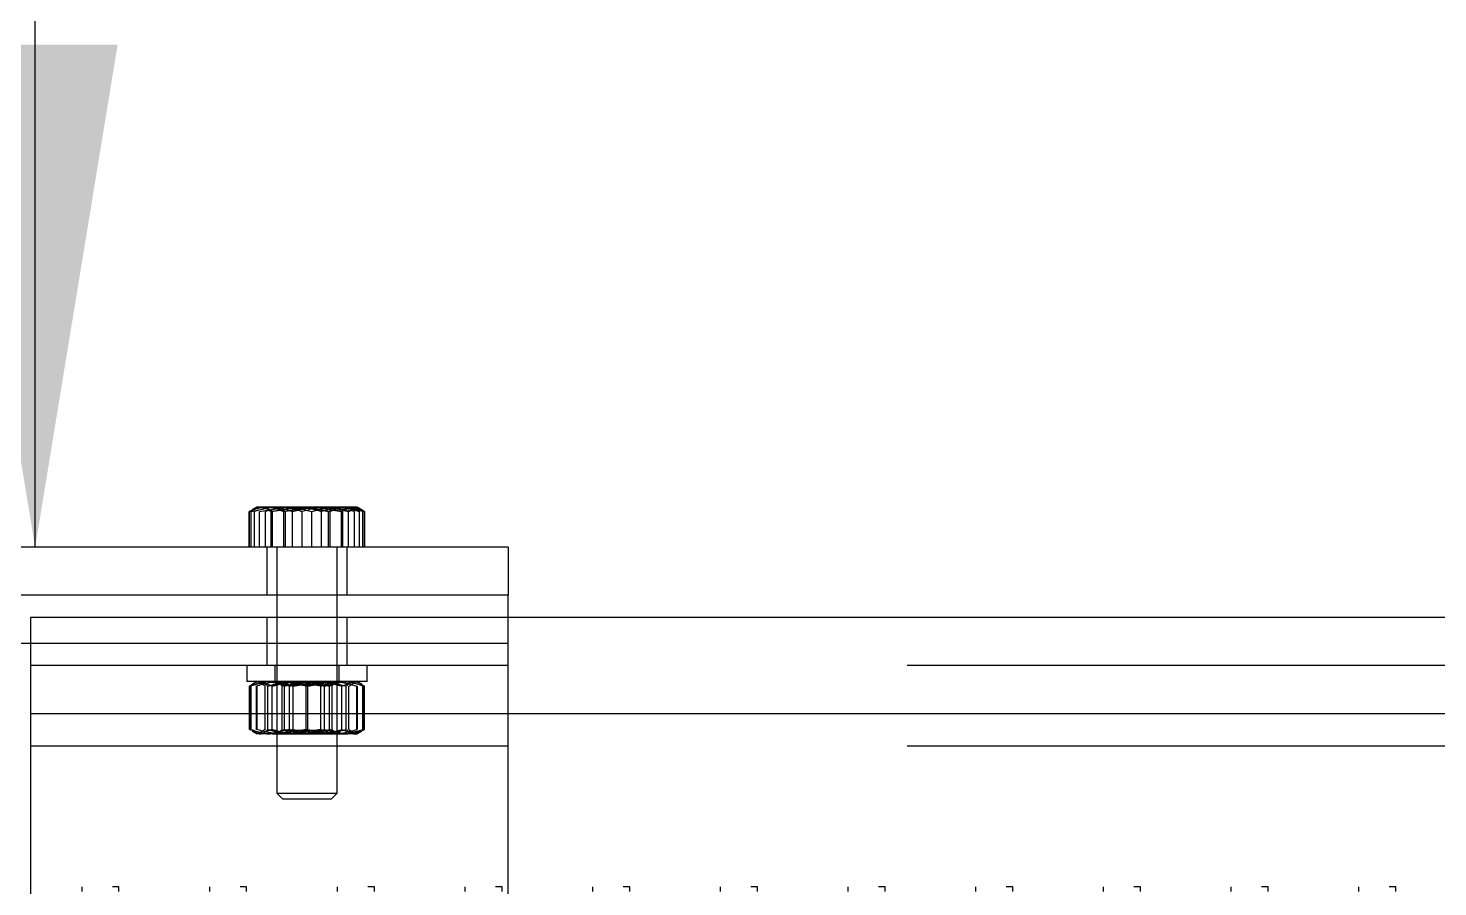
# Model space of a CAD drawing. Header units: metres. Extents: x 0 to 21025, y 0 to 14850.
# Drawn here: x 5540.3 to 5680.5, y 9309.4 to 9394.8 of the extents above; entities that cross this region are included whole.
import ezdxf

# ---------------------------------------------------------------- set-up
doc = ezdxf.new("R2010")
doc.units = ezdxf.units.M
doc.header["$LTSCALE"] = 25
doc.linetypes.add('HIDDEN2', pattern=[4.7625, 3.175, -1.5875])
for name, color, linetype in [('SDM', 7, 'Continuous'), ('SL4', 4, 'Continuous'), ('ST1', 7, 'HIDDEN2')]:
    doc.layers.add(name, color=color, linetype=linetype)
doc.styles.add('ROMANS', font='ROMANS.SHX')
doc.dimstyles.new('25___1-25', dxfattribs={"dimscale": 25, "dimtxt": 2.5, "dimasz": 2, "dimexe": 1.5, "dimexo": 1, "dimgap": 0.5, "dimtad": 1, "dimzin": 12, "dimtxsty": 'ROMANS', "dimcen": 0, "dimclrd": 256, "dimclre": 256, "dimclrt": 3, "dimazin": 3, "dimtfac": 1, "dimtmove": 0, "dimatfit": 0, "dimfxl": 1, "dimlwd": -1, "dimlwe": -1, "dimarcsym": 0})

msp = doc.modelspace()

# ---------------------------------------------------------------- linework, layer by layer
at = {"layer": 'SL4'}
for p, q in [((5562.45, 9346.699), (5564.507, 9347.146)), ((5562.849, 9346.963), (5562.45, 9346.699)), ((5562.811, 9347.029), (5562.59, 9346.901)), ((5563.014, 9347.146), (5562.811, 9347.029)), ((5564.507, 9347.146), (5563.014, 9347.146)), ((5569.347, 9347.146), (5564.507, 9347.146)), ((5572.854, 9347.146), (5569.347, 9347.146)), ((5572.13, 9346.699), (5572.854, 9347.146)), ((5573.014, 9347.146), (5572.854, 9347.146)), ((5573.217, 9347.029), (5573.014, 9347.146)), ((5562.277, 9343.146), (5562.277, 9346.699)), ((5562.3, 9343.146), (5562.3, 9346.699)), ((5562.45, 9343.146), (5562.45, 9346.699)), ((5566.565, 9343.146), (5566.565, 9346.699)), ((5572.13, 9343.146), (5572.13, 9346.699)), ((5573.579, 9343.146), (5573.579, 9346.699)), ((5573.728, 9343.146), (5573.728, 9346.699)), ((5573.751, 9343.146), (5573.751, 9346.699)), ((5588.014, 9343.146), (5488.014, 9343.146)), ((5588.014, 9343.146), (5588.014, 9338.384)), ((5588.014, 9338.384), (5488.014, 9338.384)), ((5565.014, 9338.384), (5565.014, 9336.149)), ((5571.014, 9336.149), (5571.014, 9338.384)), ((5588.014, 9336.149), (5588.014, 9338.384)), ((5540.514, 9336.149), (5540.514, 9326.624)), ((6490.517, 9336.149), (5540.514, 9336.149)), ((5535.514, 9333.621), (5540.514, 9333.621)), ((5540.514, 9326.624), (5540.514, 9261.149)), ((5540.514, 9326.624), (6330.277, 9326.624))]:
    msp.add_line(p, q, dxfattribs=at)
for points, knots in [([(5564.507, 9347.146), (5564.556, 9347.146), (5565.251, 9347.139), (5565.932, 9346.911), (5566.565, 9346.699)], [0, 0, 0, 0, 0.0702006, 1, 1, 1, 1]), ([(5566.565, 9346.699), (5567.27, 9346.882), (5568.188, 9347.12), (5569.129, 9347.141), (5569.347, 9347.146)], [0, 0, 0, 0, 0.7681507, 1, 1, 1, 1]), ([(5569.347, 9347.146), (5570.091, 9347.09), (5571.033, 9347.018), (5571.938, 9346.755), (5572.13, 9346.699)], [0, 0, 0, 0, 0.7889992, 1, 1, 1, 1]), ([(5572.854, 9347.146), (5572.871, 9347.146), (5573.116, 9347.139), (5573.356, 9346.911), (5573.579, 9346.699)], [0, 0, 0, 0, 0.0702006, 1, 1, 1, 1])]:
    msp.add_open_spline(points, degree=3, knots=knots, dxfattribs=at)
at = {"layer": 'ST1'}
for p, q in [((5562.577, 9346.842), (5562.277, 9346.699)), ((5562.59, 9346.901), (5562.559, 9346.884)), ((5563.279, 9346.699), (5565.894, 9347.146)), ((5564.443, 9346.699), (5567.3, 9347.146)), ((5566.726, 9347.056), (5564.585, 9346.699)), ((5565.706, 9346.699), (5568.073, 9347.068)), ((5570.322, 9346.699), (5567.955, 9347.068)), ((5571.586, 9346.699), (5568.728, 9347.146)), ((5569.302, 9347.056), (5571.443, 9346.699)), ((5572.749, 9346.699), (5570.135, 9347.146)), ((5573.579, 9346.699), (5571.521, 9347.146)), ((5572.373, 9347.059), (5572.037, 9347.146)), ((5572.996, 9347.146), (5573.014, 9347.146)), ((5573.438, 9346.901), (5573.217, 9347.029)), ((5573.469, 9346.884), (5573.438, 9346.901)), ((5562.277, 9346.699), (5562.426, 9346.738)), ((5562.3, 9346.699), (5562.628, 9346.836)), ((5562.786, 9343.146), (5562.786, 9346.699)), ((5563.279, 9343.146), (5563.279, 9346.699)), ((5563.899, 9343.146), (5563.899, 9346.699)), ((5564.443, 9343.146), (5564.443, 9346.699)), ((5564.585, 9343.146), (5564.585, 9346.699)), ((5565.706, 9343.146), (5565.706, 9346.699)), ((5565.871, 9343.146), (5565.871, 9346.699)), ((5567.52, 9343.146), (5567.52, 9346.699)), ((5568.508, 9343.146), (5568.508, 9346.699)), ((5569.463, 9343.146), (5569.463, 9346.699)), ((5570.157, 9343.146), (5570.157, 9346.699)), ((5570.322, 9343.146), (5570.322, 9346.699)), ((5571.443, 9343.146), (5571.443, 9346.699)), ((5571.586, 9343.146), (5571.586, 9346.699)), ((5572.749, 9343.146), (5572.749, 9346.699)), ((5573.243, 9343.146), (5573.243, 9346.699)), ((5573.728, 9346.699), (5573.4, 9346.836)), ((5564.014, 9343.146), (5564.014, 9338.384)), ((5565.014, 9343.146), (5565.014, 9338.384)), ((5571.014, 9338.384), (5571.014, 9343.146)), ((5572.014, 9338.384), (5572.014, 9343.146)), ((5564.014, 9336.149), (5564.014, 9331.386)), ((5565.014, 9336.149), (5565.014, 9318.701)), ((5571.014, 9318.701), (5571.014, 9336.149)), ((5572.014, 9331.386), (5572.014, 9336.149)), ((5588.014, 9333.621), (5588.014, 9336.149)), ((5488.014, 9333.621), (5588.014, 9333.621)), ((5540.514, 9333.621), (5588.014, 9333.621)), ((5588.014, 9261.149), (5588.014, 9333.621)), ((6540.514, 9331.386), (5540.514, 9331.386)), ((5562.014, 9331.386), (5562.014, 9329.786)), ((5564.814, 9331.386), (5564.814, 9329.786)), ((5571.214, 9329.786), (5571.214, 9331.386)), ((5574.014, 9329.786), (5574.014, 9331.386)), ((5569.614, 9329.786), (5562.014, 9329.786)), ((5562.284, 9329.339), (5564.024, 9329.786)), ((5562.284, 9325.033), (5562.284, 9329.339)), ((5562.375, 9325.033), (5562.375, 9329.339)), ((5562.467, 9325.033), (5562.467, 9329.339)), ((5563.014, 9329.786), (5562.553, 9329.52)), ((5562.977, 9325.033), (5562.977, 9329.339)), ((5563.052, 9325.033), (5563.052, 9329.339)), ((5563.855, 9329.339), (5563.161, 9329.786)), ((5564.535, 9329.339), (5563.41, 9329.786)), ((5563.855, 9325.033), (5563.855, 9329.339)), ((5564.122, 9325.033), (5564.122, 9329.339)), ((5566.267, 9329.339), (5564.321, 9329.786)), ((5564.535, 9325.033), (5564.535, 9329.339)), ((5565.014, 9329.786), (5565.514, 9329.436)), ((5567.94, 9329.339), (5565.459, 9329.786)), ((5567.707, 9329.436), (5565.514, 9329.436)), ((5565.514, 9329.436), (5565.514, 9324.962)), ((5565.764, 9325.033), (5565.764, 9329.339)), ((5566.267, 9325.033), (5566.267, 9329.339)), ((5566.626, 9329.339), (5569.399, 9329.786)), ((5566.626, 9325.033), (5566.626, 9329.339)), ((5569.403, 9329.339), (5566.629, 9329.786)), ((5570.514, 9329.436), (5567.707, 9329.436)), ((5567.94, 9325.033), (5567.94, 9329.339)), ((5568.088, 9329.339), (5570.57, 9329.786)), ((5568.088, 9325.033), (5568.088, 9329.339)), ((5569.403, 9325.033), (5569.403, 9329.339)), ((5574.014, 9329.786), (5569.614, 9329.786)), ((5569.761, 9329.339), (5571.707, 9329.786)), ((5569.761, 9325.033), (5569.761, 9329.339)), ((5570.265, 9325.033), (5570.265, 9329.339)), ((5570.514, 9329.436), (5571.014, 9329.786)), ((5570.514, 9324.962), (5570.514, 9329.436)), ((5571.493, 9329.339), (5572.619, 9329.786)), ((5571.493, 9325.033), (5571.493, 9329.339)), ((5571.906, 9325.033), (5571.906, 9329.339)), ((5573.744, 9329.339), (5572.004, 9329.786)), ((5572.173, 9329.339), (5572.867, 9329.786)), ((5572.173, 9325.033), (5572.173, 9329.339)), ((5572.977, 9325.033), (5572.977, 9329.339)), ((5573.476, 9329.52), (5573.014, 9329.786)), ((5573.051, 9325.033), (5573.051, 9329.339)), ((5573.562, 9325.033), (5573.562, 9329.339)), ((5573.653, 9325.033), (5573.653, 9329.339)), ((5573.744, 9325.033), (5573.744, 9329.339)), ((5540.514, 9326.624), (6330.277, 9326.624)), ((5562.284, 9325.033), (5564.024, 9324.586)), ((5562.553, 9324.853), (5563.014, 9324.586)), ((5563.41, 9324.586), (5563.014, 9324.586)), ((5563.855, 9325.033), (5563.161, 9324.586)), ((5564.535, 9325.033), (5563.41, 9324.586)), ((5567.4, 9324.586), (5563.41, 9324.586)), ((5566.267, 9325.033), (5564.321, 9324.586)), ((5565.514, 9324.962), (5565.014, 9324.611)), ((5565.014, 9324.611), (5567.646, 9324.611)), ((5565.014, 9324.611), (5565.014, 9324.586)), ((5567.94, 9325.033), (5565.459, 9324.586)), ((5565.514, 9324.962), (5570.514, 9324.962)), ((5566.626, 9325.033), (5569.399, 9324.586)), ((5569.403, 9325.033), (5566.629, 9324.586)), ((5567.4, 9324.586), (5572.004, 9324.586)), ((5567.646, 9324.611), (5571.014, 9324.611)), ((5568.088, 9325.033), (5570.57, 9324.586)), ((5569.761, 9325.033), (5571.707, 9324.586)), ((5571.014, 9324.611), (5570.514, 9324.962)), ((5571.014, 9324.586), (5571.014, 9324.611)), ((5571.493, 9325.033), (5572.619, 9324.586)), ((5573.744, 9325.033), (5572.004, 9324.586)), ((5573.014, 9324.586), (5572.004, 9324.586)), ((5572.173, 9325.033), (5572.867, 9324.586)), ((5573.014, 9324.586), (5573.476, 9324.853)), ((5573.445, 9324.906), (5573.744, 9325.033)), ((6540.514, 9323.386), (5540.514, 9323.386)), ((5565.014, 9318.701), (5571.014, 9318.701)), ((5565.014, 9318.701), (5565.569, 9318.146)), ((5565.569, 9318.146), (5570.46, 9318.146)), ((5570.46, 9318.146), (5571.014, 9318.701)), ((5545.623, 9309.384), (5545.623, 9308.91)), ((5549.313, 9309.384), (5548.673, 9309.384)), ((5549.313, 9308.91), (5549.313, 9309.384)), ((5558.323, 9309.384), (5558.323, 9308.91)), ((5562.013, 9309.384), (5561.373, 9309.384)), ((5562.013, 9308.91), (5562.013, 9309.384)), ((5571.023, 9309.384), (5571.023, 9308.91)), ((5574.713, 9309.384), (5574.073, 9309.384)), ((5574.713, 9308.91), (5574.713, 9309.384)), ((5583.723, 9309.384), (5583.723, 9308.91)), ((5587.413, 9309.384), (5586.773, 9309.384)), ((5587.413, 9308.91), (5587.413, 9309.384)), ((5596.423, 9309.384), (5596.423, 9308.91)), ((5600.113, 9309.384), (5599.473, 9309.384)), ((5600.113, 9308.91), (5600.113, 9309.384)), ((5609.123, 9309.384), (5609.123, 9308.91)), ((5612.813, 9309.384), (5612.173, 9309.384)), ((5612.813, 9308.91), (5612.813, 9309.384)), ((5621.823, 9309.384), (5621.823, 9308.91)), ((5625.513, 9309.384), (5624.873, 9309.384)), ((5625.513, 9308.91), (5625.513, 9309.384)), ((5634.523, 9309.384), (5634.523, 9308.91)), ((5638.213, 9309.384), (5637.573, 9309.384)), ((5638.213, 9308.91), (5638.213, 9309.384)), ((5647.223, 9309.384), (5647.223, 9308.91)), ((5650.913, 9309.384), (5650.273, 9309.384)), ((5650.913, 9308.91), (5650.913, 9309.384)), ((5659.922, 9309.384), (5659.922, 9308.91)), ((5663.612, 9309.384), (5662.973, 9309.384)), ((5663.612, 9308.91), (5663.612, 9309.384)), ((5672.622, 9309.384), (5672.622, 9308.91)), ((5676.312, 9309.384), (5675.673, 9309.384)), ((5676.312, 9308.91), (5676.312, 9309.384))]:
    msp.add_line(p, q, dxfattribs=at)
for points, knots in [([(5564.086, 9347.146), (5563.945, 9347.141), (5563.341, 9347.12), (5562.752, 9346.882), (5562.3, 9346.699)], [0, 0, 0, 0, 0.2318493, 1, 1, 1, 1]), ([(5565.153, 9347.146), (5564.967, 9347.141), (5564.166, 9347.12), (5563.385, 9346.882), (5562.786, 9346.699)], [0, 0, 0, 0, 0.23184927, 1, 1, 1, 1]), ([(5563.174, 9347.146), (5563.157, 9347.146), (5563.047, 9347.146), (5562.94, 9347.047), (5562.849, 9346.963)], [0, 0, 0, 0, 0.156682, 1, 1, 1, 1]), ([(5563.431, 9347.146), (5563.34, 9347.146), (5563.16, 9347.145), (5562.984, 9347.044), (5562.896, 9346.994)], [0, 0, 0, 0, 0.5023667, 1, 1, 1, 1]), ([(5563.371, 9347.146), (5563.397, 9347.146), (5563.759, 9347.139), (5564.113, 9346.911), (5564.443, 9346.699)], [0, 0, 0, 0, 0.0702006, 1, 1, 1, 1]), ([(5564.585, 9346.699), (5564.506, 9346.755), (5564.13, 9347.018), (5563.739, 9347.09), (5563.431, 9347.146)], [0, 0, 0, 0, 0.21100076, 1, 1, 1, 1]), ([(5566.681, 9347.146), (5566.463, 9347.141), (5565.521, 9347.12), (5564.604, 9346.882), (5563.899, 9346.699)], [0, 0, 0, 0, 0.2318493, 1, 1, 1, 1]), ([(5563.992, 9347.146), (5564.032, 9347.146), (5564.611, 9347.139), (5565.179, 9346.911), (5565.706, 9346.699)], [0, 0, 0, 0, 0.0702006, 1, 1, 1, 1]), ([(5565.871, 9346.699), (5565.749, 9346.755), (5565.167, 9347.018), (5564.563, 9347.09), (5564.086, 9347.146)], [0, 0, 0, 0, 0.2110008, 1, 1, 1, 1]), ([(5567.52, 9346.699), (5567.358, 9346.755), (5566.587, 9347.018), (5565.785, 9347.09), (5565.153, 9347.146)], [0, 0, 0, 0, 0.2110008, 1, 1, 1, 1]), ([(5568.728, 9347.146), (5568.661, 9347.146), (5567.696, 9347.139), (5566.75, 9346.911), (5565.871, 9346.699)], [0, 0, 0, 0, 0.0702006, 1, 1, 1, 1]), ([(5565.894, 9347.146), (5565.956, 9347.146), (5566.839, 9347.139), (5567.704, 9346.911), (5568.508, 9346.699)], [0, 0, 0, 0, 0.07020058, 1, 1, 1, 1]), ([(5569.463, 9346.699), (5569.272, 9346.755), (5568.366, 9347.018), (5567.424, 9347.09), (5566.681, 9347.146)], [0, 0, 0, 0, 0.21100076, 1, 1, 1, 1]), ([(5567.3, 9347.146), (5567.368, 9347.146), (5568.332, 9347.139), (5569.278, 9346.911), (5570.157, 9346.699)], [0, 0, 0, 0, 0.0702006, 1, 1, 1, 1]), ([(5570.135, 9347.146), (5570.073, 9347.146), (5569.19, 9347.139), (5568.325, 9346.911), (5567.52, 9346.699)], [0, 0, 0, 0, 0.0702006, 1, 1, 1, 1]), ([(5568.508, 9346.699), (5569.108, 9346.882), (5569.889, 9347.12), (5570.69, 9347.141), (5570.875, 9347.146)], [0, 0, 0, 0, 0.7681507, 1, 1, 1, 1]), ([(5571.521, 9347.146), (5571.472, 9347.146), (5570.777, 9347.139), (5570.096, 9346.911), (5569.463, 9346.699)], [0, 0, 0, 0, 0.0702006, 1, 1, 1, 1]), ([(5570.157, 9346.699), (5570.609, 9346.882), (5571.198, 9347.12), (5571.803, 9347.141), (5571.943, 9347.146)], [0, 0, 0, 0, 0.76815073, 1, 1, 1, 1]), ([(5572.037, 9347.146), (5571.996, 9347.146), (5571.417, 9347.139), (5570.85, 9346.911), (5570.322, 9346.699)], [0, 0, 0, 0, 0.0702006, 1, 1, 1, 1]), ([(5570.875, 9347.146), (5571.508, 9347.09), (5572.309, 9347.018), (5573.08, 9346.755), (5573.243, 9346.699)], [0, 0, 0, 0, 0.7889992, 1, 1, 1, 1]), ([(5571.443, 9346.699), (5571.736, 9346.882), (5572.116, 9347.12), (5572.507, 9347.141), (5572.597, 9347.146)], [0, 0, 0, 0, 0.7681507, 1, 1, 1, 1]), ([(5571.943, 9347.146), (5572.42, 9347.09), (5573.024, 9347.018), (5573.606, 9346.755), (5573.728, 9346.699)], [0, 0, 0, 0, 0.7889992, 1, 1, 1, 1]), ([(5572.597, 9347.146), (5572.906, 9347.09), (5573.296, 9347.018), (5573.672, 9346.755), (5573.751, 9346.699)], [0, 0, 0, 0, 0.78899924, 1, 1, 1, 1]), ([(5563.41, 9329.786), (5563.383, 9329.786), (5563.003, 9329.779), (5562.631, 9329.551), (5562.284, 9329.339)], [0, 0, 0, 0, 0.0702006, 1, 1, 1, 1]), ([(5564.321, 9329.786), (5564.275, 9329.786), (5563.618, 9329.779), (5562.974, 9329.551), (5562.375, 9329.339)], [0, 0, 0, 0, 0.0702006, 1, 1, 1, 1]), ([(5565.459, 9329.786), (5565.4, 9329.786), (5564.562, 9329.779), (5563.741, 9329.551), (5562.977, 9329.339)], [0, 0, 0, 0, 0.0702006, 1, 1, 1, 1]), ([(5563.249, 9329.786), (5563.269, 9329.786), (5563.564, 9329.779), (5563.853, 9329.551), (5564.122, 9329.339)], [0, 0, 0, 0, 0.0702006, 1, 1, 1, 1]), ([(5564.024, 9329.786), (5564.065, 9329.786), (5564.653, 9329.779), (5565.228, 9329.551), (5565.764, 9329.339)], [0, 0, 0, 0, 0.0702006, 1, 1, 1, 1]), ([(5564.122, 9329.339), (5564.359, 9329.407), (5565.278, 9329.669), (5566.233, 9329.736), (5566.942, 9329.786)], [0, 0, 0, 0, 0.2575513, 1, 1, 1, 1]), ([(5564.535, 9329.339), (5564.775, 9329.407), (5565.709, 9329.669), (5566.679, 9329.736), (5567.4, 9329.786)], [0, 0, 0, 0, 0.2575513, 1, 1, 1, 1]), ([(5564.546, 9329.786), (5564.735, 9329.779), (5565.439, 9329.755), (5566.124, 9329.515), (5566.626, 9329.339)], [0, 0, 0, 0, 0.2686336, 1, 1, 1, 1]), ([(5565.57, 9329.786), (5565.799, 9329.779), (5566.651, 9329.755), (5567.481, 9329.515), (5568.088, 9329.339)], [0, 0, 0, 0, 0.2686336, 1, 1, 1, 1]), ([(5565.764, 9329.339), (5566.004, 9329.407), (5566.938, 9329.669), (5567.908, 9329.736), (5568.629, 9329.786)], [0, 0, 0, 0, 0.25755135, 1, 1, 1, 1]), ([(5566.267, 9329.339), (5566.504, 9329.407), (5567.423, 9329.669), (5568.378, 9329.736), (5569.087, 9329.786)], [0, 0, 0, 0, 0.25755135, 1, 1, 1, 1]), ([(5566.942, 9329.786), (5567.198, 9329.779), (5568.153, 9329.755), (5569.082, 9329.515), (5569.761, 9329.339)], [0, 0, 0, 0, 0.2686336, 1, 1, 1, 1]), ([(5567.4, 9329.786), (5567.66, 9329.779), (5568.63, 9329.755), (5569.574, 9329.515), (5570.265, 9329.339)], [0, 0, 0, 0, 0.2686336, 1, 1, 1, 1]), ([(5567.94, 9329.339), (5568.151, 9329.407), (5568.972, 9329.669), (5569.825, 9329.736), (5570.458, 9329.786)], [0, 0, 0, 0, 0.2575513, 1, 1, 1, 1]), ([(5568.629, 9329.786), (5568.889, 9329.779), (5569.859, 9329.755), (5570.803, 9329.515), (5571.493, 9329.339)], [0, 0, 0, 0, 0.2686336, 1, 1, 1, 1]), ([(5569.087, 9329.786), (5569.343, 9329.779), (5570.297, 9329.755), (5571.227, 9329.515), (5571.906, 9329.339)], [0, 0, 0, 0, 0.2686336, 1, 1, 1, 1]), ([(5569.403, 9329.339), (5569.577, 9329.407), (5570.255, 9329.669), (5570.959, 9329.736), (5571.482, 9329.786)], [0, 0, 0, 0, 0.2575513, 1, 1, 1, 1]), ([(5572.004, 9329.786), (5571.963, 9329.786), (5571.376, 9329.779), (5570.8, 9329.551), (5570.265, 9329.339)], [0, 0, 0, 0, 0.0702006, 1, 1, 1, 1]), ([(5570.458, 9329.786), (5570.687, 9329.779), (5571.54, 9329.755), (5572.37, 9329.515), (5572.977, 9329.339)], [0, 0, 0, 0, 0.2686336, 1, 1, 1, 1]), ([(5571.707, 9329.786), (5571.753, 9329.786), (5572.411, 9329.779), (5573.055, 9329.551), (5573.653, 9329.339)], [0, 0, 0, 0, 0.0702006, 1, 1, 1, 1]), ([(5572.78, 9329.786), (5572.759, 9329.786), (5572.464, 9329.779), (5572.175, 9329.551), (5571.906, 9329.339)], [0, 0, 0, 0, 0.07020058, 1, 1, 1, 1]), ([(5572.619, 9329.786), (5572.645, 9329.786), (5573.025, 9329.779), (5573.398, 9329.551), (5573.744, 9329.339)], [0, 0, 0, 0, 0.0702006, 1, 1, 1, 1]), ([(5564.321, 9324.586), (5564.275, 9324.587), (5563.618, 9324.593), (5562.974, 9324.821), (5562.375, 9325.033)], [0, 0, 0, 0, 0.0702006, 1, 1, 1, 1]), ([(5563.41, 9324.586), (5563.383, 9324.586), (5563.104, 9324.59), (5562.831, 9324.756), (5562.583, 9324.906)], [0, 0, 0, 0, 0.095617, 1, 1, 1, 1]), ([(5565.459, 9324.586), (5565.4, 9324.587), (5564.562, 9324.593), (5563.741, 9324.821), (5562.977, 9325.033)], [0, 0, 0, 0, 0.0702006, 1, 1, 1, 1]), ([(5563.249, 9324.586), (5563.269, 9324.587), (5563.564, 9324.593), (5563.853, 9324.821), (5564.122, 9325.033)], [0, 0, 0, 0, 0.0702006, 1, 1, 1, 1]), ([(5564.024, 9324.586), (5564.065, 9324.587), (5564.653, 9324.593), (5565.228, 9324.821), (5565.764, 9325.033)], [0, 0, 0, 0, 0.0702006, 1, 1, 1, 1]), ([(5564.122, 9325.033), (5564.359, 9324.965), (5565.278, 9324.703), (5566.233, 9324.636), (5566.942, 9324.586)], [0, 0, 0, 0, 0.2575513, 1, 1, 1, 1]), ([(5564.535, 9325.033), (5564.775, 9324.965), (5565.709, 9324.703), (5566.679, 9324.636), (5567.4, 9324.586)], [0, 0, 0, 0, 0.2575513, 1, 1, 1, 1]), ([(5564.546, 9324.586), (5564.735, 9324.593), (5565.439, 9324.617), (5566.124, 9324.857), (5566.626, 9325.033)], [0, 0, 0, 0, 0.2686336, 1, 1, 1, 1]), ([(5565.57, 9324.586), (5565.799, 9324.593), (5566.651, 9324.617), (5567.481, 9324.857), (5568.088, 9325.033)], [0, 0, 0, 0, 0.2686336, 1, 1, 1, 1]), ([(5565.764, 9325.033), (5566.004, 9324.965), (5566.938, 9324.703), (5567.908, 9324.636), (5568.629, 9324.586)], [0, 0, 0, 0, 0.2575513, 1, 1, 1, 1]), ([(5566.267, 9325.033), (5566.504, 9324.965), (5567.423, 9324.703), (5568.378, 9324.636), (5569.087, 9324.586)], [0, 0, 0, 0, 0.2575513, 1, 1, 1, 1]), ([(5566.942, 9324.586), (5567.198, 9324.593), (5568.153, 9324.617), (5569.082, 9324.857), (5569.761, 9325.033)], [0, 0, 0, 0, 0.26863361, 1, 1, 1, 1]), ([(5567.4, 9324.586), (5567.66, 9324.593), (5568.63, 9324.617), (5569.574, 9324.857), (5570.265, 9325.033)], [0, 0, 0, 0, 0.2686336, 1, 1, 1, 1]), ([(5567.94, 9325.033), (5568.151, 9324.965), (5568.972, 9324.703), (5569.825, 9324.636), (5570.458, 9324.586)], [0, 0, 0, 0, 0.25755135, 1, 1, 1, 1]), ([(5568.629, 9324.586), (5568.889, 9324.593), (5569.859, 9324.617), (5570.803, 9324.857), (5571.493, 9325.033)], [0, 0, 0, 0, 0.26863361, 1, 1, 1, 1]), ([(5569.087, 9324.586), (5569.343, 9324.593), (5570.297, 9324.617), (5571.227, 9324.857), (5571.906, 9325.033)], [0, 0, 0, 0, 0.2686336, 1, 1, 1, 1]), ([(5569.403, 9325.033), (5569.577, 9324.965), (5570.255, 9324.703), (5570.959, 9324.636), (5571.482, 9324.586)], [0, 0, 0, 0, 0.2575513, 1, 1, 1, 1]), ([(5572.004, 9324.586), (5571.963, 9324.587), (5571.376, 9324.593), (5570.8, 9324.821), (5570.265, 9325.033)], [0, 0, 0, 0, 0.0702006, 1, 1, 1, 1]), ([(5570.458, 9324.586), (5570.687, 9324.593), (5571.54, 9324.617), (5572.37, 9324.857), (5572.977, 9325.033)], [0, 0, 0, 0, 0.2686336, 1, 1, 1, 1]), ([(5571.707, 9324.586), (5571.753, 9324.587), (5572.411, 9324.593), (5573.055, 9324.821), (5573.653, 9325.033)], [0, 0, 0, 0, 0.0702006, 1, 1, 1, 1]), ([(5572.78, 9324.586), (5572.759, 9324.587), (5572.464, 9324.593), (5572.175, 9324.821), (5571.906, 9325.033)], [0, 0, 0, 0, 0.0702006, 1, 1, 1, 1]), ([(5572.619, 9324.586), (5572.645, 9324.586), (5572.816, 9324.586), (5572.982, 9324.685), (5573.123, 9324.769)], [0, 0, 0, 0, 0.1568221, 1, 1, 1, 1]), ([(5572.867, 9324.586), (5572.884, 9324.586), (5572.984, 9324.586), (5573.083, 9324.68), (5573.165, 9324.759)], [0, 0, 0, 0, 0.1640349, 1, 1, 1, 1])]:
    msp.add_open_spline(points, degree=3, knots=knots, dxfattribs=at)

# ---------------------------------------------------------------- leaders
at = {"layer": 'SDM'}
msp.add_leader([(5540.971, 9343.146), (5540.906, 9660.758)], dimstyle='25___1-25', override={"dimgap": 0.5, "dimtad": 0}, dxfattribs=at)

doc.saveas('drawing.dxf')
